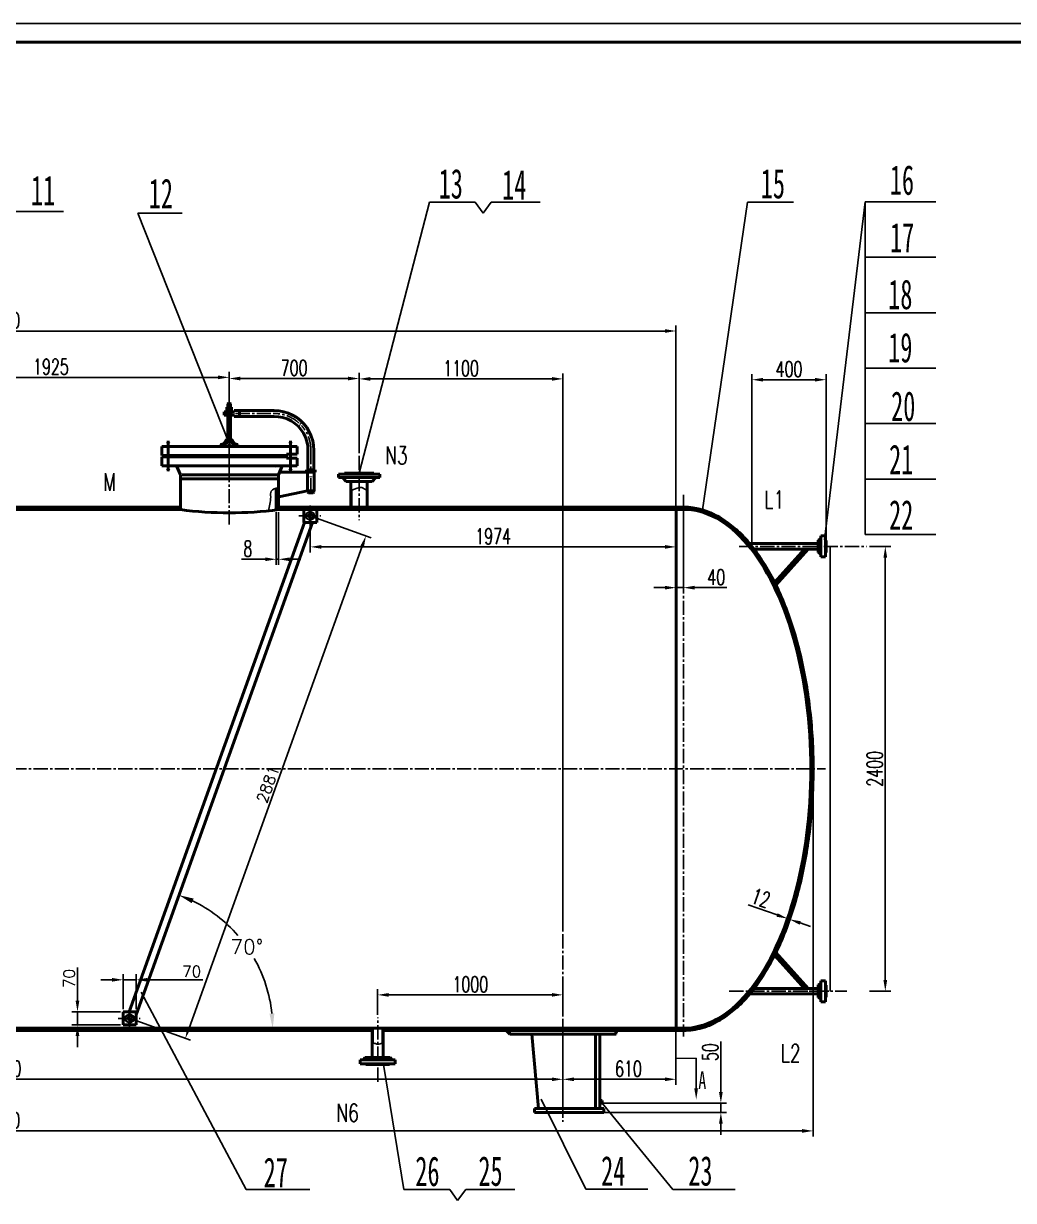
# Model space of a CAD drawing. Header units: millimetres. Extents: x 9121 to 13437, y -1900 to 755.
# Drawn here: x 10435 to 11771, y -832 to 755 of the extents above; entities that cross this region are included whole.
import ezdxf
from ezdxf.enums import TextEntityAlignment as Align

# ---------------------------------------------------------------- set-up
doc = ezdxf.new("R2010")
doc.units = ezdxf.units.MM
doc.linetypes.add('CENTER2', pattern=[28.575, 19.05, -3.175, 3.175, -3.175])
for name, color, linetype in [('CDR_TEXT', 7, 'Continuous'), ('zsx', 4, 'Continuous'), ('中心线层', 1, 'CENTER2'), ('标注层', 7, 'Continuous'), ('细线层', 7, 'Continuous')]:
    doc.layers.add(name, color=color, linetype=linetype)
doc.layers.add('粗线层', color=3, linetype='Continuous', lineweight=40)
doc.styles.add('HY', font='txt', dxfattribs={"width": 0.67, "bigfont": 'hztxt'})
doc.styles.add('HZ', font='ROMANS.shx', dxfattribs={"width": 0.6, "height": 18, "bigfont": 'hztxt.shx'})
doc.styles.get("Standard").update_dxf_attribs({"font": 'txt', "bigfont": 'gbcbig.shx'})
doc.styles.add('中文仿宋0065', font='SIMFANG.TTF', dxfattribs={"width": 0.65})
doc.dimstyles.new('ISO-25', dxfattribs={"dimscale": 6, "dimtxt": 2.5, "dimasz": 2.5, "dimexe": 1.25, "dimexo": 0.625, "dimtad": 1, "dimlfac": 4, "dimtxsty": 'Standard', "dimcen": 2.5, "dimadec": 0, "dimazin": 0, "dimtfac": 1, "dimtmove": 0, "dimatfit": 3, "dimfxl": 0, "dimarcsym": 0})
doc.dimstyles.new('副本 ISO-25', dxfattribs={"dimscale": 8, "dimtxt": 2.5, "dimasz": 2.5, "dimexe": 1.25, "dimexo": 0.625, "dimtad": 1, "dimtih": 1, "dimtoh": 1, "dimlfac": 4, "dimtxsty": 'Standard', "dimcen": 2.5, "dimadec": 0, "dimazin": 0, "dimtfac": 1, "dimtmove": 0, "dimatfit": 3, "dimfxl": 0, "dimarcsym": 0})
pattern_1 = [(135, (33306.237586, -1614.29592), (0.0486135912, 0.0486135912), [])]

# ---------------------------------------------------------------- blocks, each defined once
blk = doc.blocks.new('*D1')
at = {"layer": 'Defpoints', "color": 0}
for p in [(9313.1, -250.1), (11500.6, -250.1), (11500.6, -738.5)]:
    blk.add_point(p, dxfattribs=at)
at = {"layer": 'zsx', "color": 0, "lineweight": -2}
for p, q in [((9313.1, -253.8), (9313.1, -746)), ((11500.6, -253.8), (11500.6, -746)), ((9328.1, -738.5), (11485.6, -738.5))]:
    blk.add_line(p, q, dxfattribs=at)
at = {"layer": 'zsx', "color": 0}
for points in [[(9328.1, -736), (9328.1, -741), (9313.1, -738.5)], [(11485.6, -736), (11485.6, -741), (11500.6, -738.5)]]:
    blk.add_solid(points, dxfattribs=at)
at = {"layer": 'zsx', "color": 0, "insert": (10406.9, -724.3), "char_height": 21, "attachment_point": 5, "style": 'HY'}
blk.add_mtext('8750', dxfattribs=at)
blk = doc.blocks.new('*D4')
at = {"layer": 'Defpoints', "color": 0}
for p in [(11163.1, 275.9), (10888.1, 172), (11163.1, -473.2)]:
    blk.add_point(p, dxfattribs=at)
at = {"layer": 'zsx', "color": 0, "lineweight": -2}
for p, q in [((10888.1, 175.8), (10888.1, 283.4)), ((10903.1, 275.9), (11148.1, 275.9)), ((11163.1, -469.5), (11163.1, 283.4))]:
    blk.add_line(p, q, dxfattribs=at)
at = {"layer": 'zsx', "color": 0}
for points in [[(10903.1, 278.4), (10903.1, 273.4), (10888.1, 275.9)], [(11148.1, 278.4), (11148.1, 273.4), (11163.1, 275.9)]]:
    blk.add_solid(points, dxfattribs=at)
at = {"layer": 'zsx', "color": 0, "insert": (11025.6, 290.2), "char_height": 21, "attachment_point": 5, "style": 'HY'}
blk.add_mtext('1100', dxfattribs=at)
blk = doc.blocks.new('*D5')
at = {"layer": 'Defpoints', "color": 0}
for p in [(10712.7, 276.4), (10712.7, 158.8), (10888.1, 172)]:
    blk.add_point(p, dxfattribs=at)
at = {"layer": 'zsx', "color": 0, "lineweight": -2}
for p, q in [((10712.7, 162.6), (10712.7, 283.9)), ((10873.1, 276.4), (10727.7, 276.4)), ((10888.1, 175.8), (10888.1, 283.9))]:
    blk.add_line(p, q, dxfattribs=at)
at = {"layer": 'zsx', "color": 0}
for points in [[(10727.7, 278.9), (10727.7, 273.9), (10712.7, 276.4)], [(10873.1, 278.9), (10873.1, 273.9), (10888.1, 276.4)]]:
    blk.add_solid(points, dxfattribs=at)
at = {"layer": 'zsx', "color": 0, "insert": (10800.4, 290.7), "char_height": 21, "attachment_point": 5, "style": 'HY'}
blk.add_mtext('700', dxfattribs=at)
blk = doc.blocks.new('*D8')
at = {"layer": 'Defpoints', "color": 0}
for p in [(11572.8, 49.9), (11572.8, -550.1), (11598, -550.1)]:
    blk.add_point(p, dxfattribs=at)
at = {"layer": 'zsx', "color": 0, "lineweight": -2}
for p, q in [((11576.6, 49.9), (11605.5, 49.9)), ((11598, 34.9), (11598, -535.1)), ((11576.6, -550.1), (11605.5, -550.1))]:
    blk.add_line(p, q, dxfattribs=at)
at = {"layer": 'zsx', "color": 0}
for points in [[(11595.5, 34.9), (11600.5, 34.9), (11598, 49.9)], [(11595.5, -535.1), (11600.5, -535.1), (11598, -550.1)]]:
    blk.add_solid(points, dxfattribs=at)
at = {"layer": 'zsx', "color": 0, "insert": (11583.7, -250.1), "char_height": 21, "attachment_point": 5, "rotation": 90, "style": 'HY'}
blk.add_mtext('2400', dxfattribs=at)
blk = doc.blocks.new('*D9')
at = {"layer": 'Defpoints', "color": 0}
for p in [(11163.1, -555), (10913.1, -585.7), (11163.1, -585.7)]:
    blk.add_point(p, dxfattribs=at)
at = {"layer": 'zsx', "color": 0, "lineweight": -2}
for p, q in [((10913.1, -581.9), (10913.1, -547.5)), ((10928.1, -555), (11148.1, -555)), ((11163.1, -581.9), (11163.1, -547.5))]:
    blk.add_line(p, q, dxfattribs=at)
at = {"layer": 'zsx', "color": 0}
for points in [[(10928.1, -552.5), (10928.1, -557.5), (10913.1, -555)], [(11148.1, -552.5), (11148.1, -557.5), (11163.1, -555)]]:
    blk.add_solid(points, dxfattribs=at)
at = {"layer": 'zsx', "color": 0, "insert": (11038.1, -540.8), "char_height": 21, "attachment_point": 5, "style": 'HY'}
blk.add_mtext('1000', dxfattribs=at)
blk = doc.blocks.new('*D38')
at = {"layer": 'Defpoints', "color": 0}
for p in [(10776.4, 99.9), (10779.4, 99.9), (10776.4, 32.6)]:
    blk.add_point(p, dxfattribs=at)
at = {"layer": 'zsx', "color": 0, "lineweight": -2}
for p, q in [((10776.4, 96.2), (10776.4, 25.1)), ((10779.4, 96.2), (10779.4, 25.1)), ((10761.4, 32.6), (10729.5, 32.6)), ((10779.4, 32.6), (10776.4, 32.6)), ((10794.4, 32.6), (10809.4, 32.6))]:
    blk.add_line(p, q, dxfattribs=at)
at = {"layer": 'zsx', "color": 0}
for points in [[(10761.4, 35.1), (10761.4, 30.1), (10776.4, 32.6)], [(10794.4, 35.1), (10794.4, 30.1), (10779.4, 32.6)]]:
    blk.add_solid(points, dxfattribs=at)
at = {"layer": 'zsx', "color": 0, "insert": (10737.9, 46.9), "char_height": 21, "attachment_point": 5, "style": 'HY'}
blk.add_mtext('8', dxfattribs=at)
blk = doc.blocks.new('*D43')
at = {"layer": 'Defpoints', "color": 0}
for p in [(11315.6, 340.5), (9498.1, -15.8), (11315.6, -15.8)]:
    blk.add_point(p, dxfattribs=at)
at = {"layer": 'zsx', "color": 0, "lineweight": -2}
for p, q in [((9498.1, -12), (9498.1, 348)), ((9513.1, 340.5), (11300.6, 340.5)), ((11315.6, -12), (11315.6, 348))]:
    blk.add_line(p, q, dxfattribs=at)
at = {"layer": 'zsx', "color": 0}
for points in [[(9513.1, 343), (9513.1, 338), (9498.1, 340.5)], [(11300.6, 343), (11300.6, 338), (11315.6, 340.5)]]:
    blk.add_solid(points, dxfattribs=at)
at = {"layer": 'zsx', "color": 0, "insert": (10406.9, 354.8), "char_height": 21, "attachment_point": 5, "style": 'HY'}
blk.add_mtext('7270', dxfattribs=at)
blk = doc.blocks.new('*D50')
at = {"layer": 'Defpoints', "color": 0}
for p in [(11163.1, -668.9), (9650.6, -713.6), (11163.1, -713.6)]:
    blk.add_point(p, dxfattribs=at)
at = {"layer": 'zsx', "color": 0, "lineweight": -2}
for p, q in [((9650.6, -709.9), (9650.6, -661.4)), ((11163.1, -709.9), (11163.1, -661.4)), ((9665.6, -668.9), (11148.1, -668.9))]:
    blk.add_line(p, q, dxfattribs=at)
at = {"layer": 'zsx', "color": 0}
for points in [[(9665.6, -666.4), (9665.6, -671.4), (9650.6, -668.9)], [(11148.1, -666.4), (11148.1, -671.4), (11163.1, -668.9)]]:
    blk.add_solid(points, dxfattribs=at)
at = {"layer": 'zsx', "color": 0, "insert": (10408.3, -654.6), "char_height": 21, "attachment_point": 5, "style": 'HY'}
blk.add_mtext('6050', dxfattribs=at)
blk = doc.blocks.new('*D51')
at = {"layer": 'Defpoints', "color": 0}
for p in [(10712.7, 278), (10231.9, 172), (10712.7, 141.3)]:
    blk.add_point(p, dxfattribs=at)
at = {"layer": 'zsx', "color": 0, "lineweight": -2}
for p, q in [((10231.9, 175.8), (10231.9, 285.5)), ((10246.9, 278), (10697.7, 278)), ((10712.7, 145.1), (10712.7, 285.5))]:
    blk.add_line(p, q, dxfattribs=at)
at = {"layer": 'zsx', "color": 0}
for points in [[(10246.9, 280.5), (10246.9, 275.5), (10231.9, 278)], [(10697.7, 280.5), (10697.7, 275.5), (10712.7, 278)]]:
    blk.add_solid(points, dxfattribs=at)
at = {"layer": 'zsx', "color": 0, "insert": (10472.3, 292.3), "char_height": 21, "attachment_point": 5, "style": 'HY'}
blk.add_mtext('1925', dxfattribs=at)
blk = doc.blocks.new('*D52')
at = {"layer": 'Defpoints', "color": 0}
for p in [(11518.1, 274.8), (11418.1, 49.9), (11518.1, 49.9)]:
    blk.add_point(p, dxfattribs=at)
at = {"layer": 'zsx', "color": 0, "lineweight": -2}
for p, q in [((11418.1, 53.7), (11418.1, 282.3)), ((11433.1, 274.8), (11503.1, 274.8)), ((11518.1, 53.7), (11518.1, 282.3))]:
    blk.add_line(p, q, dxfattribs=at)
at = {"layer": 'zsx', "color": 0}
for points in [[(11433.1, 277.3), (11433.1, 272.3), (11418.1, 274.8)], [(11503.1, 277.3), (11503.1, 272.3), (11518.1, 274.8)]]:
    blk.add_solid(points, dxfattribs=at)
at = {"layer": 'zsx', "color": 0, "insert": (11468.1, 289.1), "char_height": 21, "attachment_point": 5, "style": 'HY'}
blk.add_mtext('400', dxfattribs=at)
blk = doc.blocks.new('*D54')
at = {"layer": 'Defpoints', "color": 0}
for p in [(11315.6, 99.9), (11325.6, 102.9), (11325.6, -5.7)]:
    blk.add_point(p, dxfattribs=at)
at = {"layer": 'zsx', "color": 0, "lineweight": -2}
for p, q in [((11315.6, 96.2), (11315.6, -13.2)), ((11325.6, 99.2), (11325.6, -13.2)), ((11300.6, -5.7), (11285.6, -5.7)), ((11315.6, -5.7), (11325.6, -5.7)), ((11340.6, -5.7), (11384.2, -5.7))]:
    blk.add_line(p, q, dxfattribs=at)
at = {"layer": 'zsx', "color": 0}
for points in [[(11300.6, -3.2), (11300.6, -8.2), (11315.6, -5.7)], [(11340.6, -3.2), (11340.6, -8.2), (11325.6, -5.7)]]:
    blk.add_solid(points, dxfattribs=at)
at = {"layer": 'zsx', "color": 0, "insert": (11369.9, 8.5), "char_height": 21, "attachment_point": 5, "style": 'HY'}
blk.add_mtext('40', dxfattribs=at)
blk = doc.blocks.new('*D56')
at = {"layer": 'Defpoints', "color": 0}
for p in [(11315.6, -600.1), (11163.1, -608), (11163.1, -668.9)]:
    blk.add_point(p, dxfattribs=at)
at = {"layer": 'zsx', "color": 0, "lineweight": -2}
for p, q in [((11163.1, -611.8), (11163.1, -676.4)), ((11315.6, -603.8), (11315.6, -676.4)), ((11300.6, -668.9), (11178.1, -668.9))]:
    blk.add_line(p, q, dxfattribs=at)
at = {"layer": 'zsx', "color": 0}
for points in [[(11178.1, -666.4), (11178.1, -671.4), (11163.1, -668.9)], [(11300.6, -666.4), (11300.6, -671.4), (11315.6, -668.9)]]:
    blk.add_solid(points, dxfattribs=at)
at = {"layer": 'zsx', "color": 0, "insert": (11251.5, -654.7), "char_height": 21, "attachment_point": 5, "style": 'HY'}
blk.add_mtext('610', dxfattribs=at)
blk = doc.blocks.new('*D61')
at = {"layer": 'Defpoints', "color": 0}
for p in [(11212.6, -701.1), (11212.6, -713.6), (11376.1, -713.6)]:
    blk.add_point(p, dxfattribs=at)
at = {"layer": 'zsx', "color": 0, "lineweight": -2}
for p, q in [((11376.1, -686.1), (11376.1, -618)), ((11216.4, -701.1), (11383.6, -701.1)), ((11216.4, -713.6), (11383.6, -713.6)), ((11376.1, -713.6), (11376.1, -701.1)), ((11376.1, -728.6), (11376.1, -743.6))]:
    blk.add_line(p, q, dxfattribs=at)
at = {"layer": 'zsx', "color": 0}
for points in [[(11373.6, -686.1), (11378.6, -686.1), (11376.1, -701.1)], [(11373.6, -728.6), (11378.6, -728.6), (11376.1, -713.6)]]:
    blk.add_solid(points, dxfattribs=at)
at = {"layer": 'zsx', "color": 0, "insert": (11361.8, -632.3), "char_height": 21, "attachment_point": 5, "rotation": 90, "style": 'HY'}
blk.add_mtext('50', dxfattribs=at)
blk = doc.blocks.new('*U70')
at = {"color": 0, "linetype": 'Continuous'}
for p, q in [((-6.5, 3.8), (0, 7.5)), ((-6.5, -3.8), (-6.5, 3.8)), ((6.5, 3.8), (0, 7.5)), ((6.5, -3.8), (6.5, 3.8)), ((-6.5, -3.8), (0, -7.5)), ((6.5, -3.8), (0, -7.5))]:
    blk.add_line(p, q, dxfattribs=at)
for radius in [6.5, 3.4]:
    blk.add_circle((0, 0), radius, dxfattribs=at)
blk.add_arc((0, 0), 4, 250, 160, dxfattribs=at)
blk = doc.blocks.new('*D74')
at = {"layer": 'Defpoints', "color": 0}
for p in [(10508.1, -578), (10569.7, -578), (10569.7, -595.5)]:
    blk.add_point(p, dxfattribs=at)
at = {"layer": '标注层', "color": 0, "lineweight": -2}
for p, q in [((10508.1, -563), (10508.1, -518)), ((10566, -578), (10500.6, -578)), ((10508.1, -595.5), (10508.1, -578)), ((10566, -595.5), (10500.6, -595.5)), ((10508.1, -610.5), (10508.1, -625.5))]:
    blk.add_line(p, q, dxfattribs=at)
at = {"layer": '标注层', "color": 0}
for points in [[(10505.6, -563), (10510.6, -563), (10508.1, -578)], [(10505.6, -610.5), (10510.6, -610.5), (10508.1, -595.5)]]:
    blk.add_solid(points, dxfattribs=at)
at = {"layer": '标注层', "color": 0, "insert": (10496.9, -533), "char_height": 15, "attachment_point": 5, "rotation": 90}
blk.add_mtext('70', dxfattribs=at)
blk = doc.blocks.new('*D77')
at = {"layer": 'Defpoints', "color": 0}
for p in [(10587.2, -534.7), (10569.7, -578), (10587.2, -578)]:
    blk.add_point(p, dxfattribs=at)
at = {"layer": '标注层', "color": 0, "lineweight": -2}
for p, q in [((10554.7, -534.7), (10539.7, -534.7)), ((10569.7, -574.3), (10569.7, -527.2)), ((10569.7, -534.7), (10587.2, -534.7)), ((10587.2, -574.3), (10587.2, -527.2)), ((10602.2, -534.7), (10677.2, -534.7))]:
    blk.add_line(p, q, dxfattribs=at)
at = {"layer": '标注层', "color": 0}
for points in [[(10554.7, -532.2), (10554.7, -537.2), (10569.7, -534.7)], [(10602.2, -532.2), (10602.2, -537.2), (10587.2, -534.7)]]:
    blk.add_solid(points, dxfattribs=at)
at = {"layer": '标注层', "color": 0, "insert": (10662.2, -523.5), "char_height": 15, "attachment_point": 5}
blk.add_mtext('70', dxfattribs=at)
blk = doc.blocks.new('*D78')
at = {"layer": 'Defpoints', "color": 0}
for p in [(11315.6, 99.9), (10822.2, 91.2), (10822.2, 49.3)]:
    blk.add_point(p, dxfattribs=at)
at = {"layer": 'zsx', "color": 0, "lineweight": -2}
for p, q in [((11315.6, 96.2), (11315.6, 41.8)), ((10822.2, 87.4), (10822.2, 41.8)), ((11300.6, 49.3), (10837.2, 49.3))]:
    blk.add_line(p, q, dxfattribs=at)
at = {"layer": 'zsx', "color": 0}
for points in [[(10837.2, 51.8), (10837.2, 46.8), (10822.2, 49.3)], [(11300.6, 51.8), (11300.6, 46.8), (11315.6, 49.3)]]:
    blk.add_solid(points, dxfattribs=at)
at = {"layer": 'zsx', "color": 0, "insert": (11068.9, 63.5), "char_height": 21, "attachment_point": 5, "style": 'HY'}
blk.add_mtext('1974', dxfattribs=at)
blk = doc.blocks.new('*D79')
at = {"layer": 'Defpoints', "color": 0}
for p in [(11466.1, -452.1), (11466.1, -452.1), (11468.9, -453.1)]:
    blk.add_point(p, dxfattribs=at)
at = {"layer": 'zsx', "color": 0, "lineweight": -2}
for p, q in [((11451.9, -447.2), (11412.9, -433.7)), ((11464.8, -455.7), (11463.6, -459.2)), ((11468.9, -453.1), (11466.1, -452.1)), ((11467.7, -456.7), (11466.4, -460.2)), ((11483.1, -458), (11497.2, -463))]:
    blk.add_line(p, q, dxfattribs=at)
at = {"layer": 'zsx', "color": 0}
for points in [[(11452.7, -444.9), (11451.1, -449.6), (11466.1, -452.1)], [(11483.9, -455.7), (11482.3, -460.4), (11468.9, -453.1)]]:
    blk.add_solid(points, dxfattribs=at)
at = {"layer": 'zsx', "color": 0, "insert": (11430, -424.5), "char_height": 21, "attachment_point": 5, "rotation": 340.8375, "style": 'HY'}
blk.add_mtext('12', dxfattribs=at)
blk = doc.blocks.new('*D81')
at = {"layer": 'Defpoints', "color": 0}
for p in [(10825.4, 82.9), (10755.8, -524.2), (9960.1, -600.1), (11325.6, -600.1), (10567.2, -637.9)]:
    blk.add_point(p, dxfattribs=at)
at = {"layer": '标注层', "color": 0, "lineweight": -2}
for start, end in [(41.0838, 64.2807), (6.0093, 29.6125)]:
    blk.add_arc((10580.7, -600.1), 190.8, start, end, dxfattribs=at)
at = {"layer": '标注层', "color": 0}
for points in [[(10662.2, -431.3), (10664.8, -425.1), (10645.1, -420.5)], [(10773.8, -579.9), (10767.1, -580.3), (10771.5, -600.1)]]:
    blk.add_solid(points, dxfattribs=at)
at = {"layer": '标注层', "color": 0, "insert": (10736.7, -490.2), "char_height": 20, "attachment_point": 5}
blk.add_mtext('70°', dxfattribs=at)
blk = doc.blocks.new('*D82')
at = {"layer": 'Defpoints', "color": 0}
for p in [(10822.2, 91.2), (10897.3, 64.2), (10578.5, -586.8)]:
    blk.add_point(p, dxfattribs=at)
at = {"layer": '标注层', "color": 0, "lineweight": -2}
for p, q in [((10825.7, 89.9), (10904.4, 61.6)), ((10658.7, -599.7), (10892.2, 50.1)), ((10582, -588), (10660.7, -616.3))]:
    blk.add_line(p, q, dxfattribs=at)
at = {"layer": '标注层', "color": 0}
for points in [[(10889.9, 50.9), (10894.6, 49.2), (10897.3, 64.2)], [(10656.3, -598.8), (10661, -600.5), (10653.6, -613.8)]]:
    blk.add_solid(points, dxfattribs=at)
at = {"layer": '标注层', "color": 0, "insert": (10764.9, -271), "char_height": 15, "attachment_point": 5, "rotation": 70.2275}
blk.add_mtext('2881', dxfattribs=at)

msp = doc.modelspace()

# ---------------------------------------------------------------- hatches: boundary and pattern name
at = {"layer": '粗线层'}
h = msp.add_hatch(dxfattribs=at)
h.set_pattern_fill('ANSI31', color=4, scale=0.55, style=0)
h.set_pattern_definition(pattern_1)
h.paths.add_polyline_path([(11086.9669, -603.6102), (11091.6348, -603.6102), (11091.6348, -608.0102)])
h = msp.add_hatch(dxfattribs=at)
h.set_pattern_fill('ANSI31', color=4, scale=0.55, style=0)
h.set_pattern_definition(pattern_1)
h.paths.add_polyline_path([(11234.6348, -603.6102), (11238.5836, -603.6102), (11234.6348, -608.0102)])
at = {"layer": '细线层'}
h = msp.add_hatch(dxfattribs=at)
h.set_pattern_fill('ANSI31', color=256, style=0)
h.set_pattern_definition([(45, (0, 118.7306), (-2.245064, 2.245064), [])])
edge = h.paths.add_edge_path()
edge.add_spline(control_points=[(10779.3782, 129.6134), (10778.3656, 129.3353), (10777.353, 129.0572), (10776.3785, 128.7539)], knot_values=[0, 0, 0, 0, 2.697383701, 2.697383701, 2.697383701, 2.697383701], degree=3, periodic=0)
edge.add_line((10776.3785, 128.7539), (10776.3785, 99.9408))
edge.add_line((10776.3785, 99.9408), (10779.3782, 99.9408))
edge.add_line((10779.3782, 99.9408), (10779.3782, 100.4408))
edge.add_line((10779.3782, 100.4408), (10779.3782, 129.6134))

# ---------------------------------------------------------------- linework, layer by layer
at = {"layer": 'zsx', "color": 0}
for p, q in [((11516.1697, 58.7312), (11570.8895, 514.8643)), ((11523.4318, -550.0592), (11523.4318, 49.9408))]:
    msp.add_line(p, q, dxfattribs=at)
at = {"layer": '中心线层'}
for p, q in [((10712.7447, 79.5978), (10712.7467, 246.5888)), ((10706.1384, 229.2638), (10717.2759, 229.2638)), ((10721.4009, 229.2638), (10773.6177, 229.2638)), ((10823.0255, 179.7638), (10823.0219, 153.3638)), ((10888.1348, 172.0414), (10888.1348, 85.4794)), ((10823.0203, 141.8138), (10823.0166, 123.0911)), ((11325.6348, 119.6027), (11325.6348, -611.023)), ((10822.1834, 104.9883), (10822.1834, 79.4262)), ((10806.697, 91.1762), (10836.5349, 91.1762)), ((11400.6652, 49.9408), (11572.8298, 49.9408)), ((11163.1348, -473.2045), (11163.1348, -726.3682)), ((11387.4108, -550.0592), (11546.0335, -550.0592)), ((11521.8535, -550.0592), (11465.2795, -550.0592)), ((10562.9927, -586.7596), (10592.8306, -586.7596)), ((10578.4791, -572.9475), (10578.4791, -598.5096)), ((10913.1348, -672.2343), (10913.1348, -585.6724))]:
    msp.add_line(p, q, dxfattribs=at)
at = {"layer": '中心线层', "color": 1}
msp.add_line((9277.3423, -250.0592), (11517.1109, -250.0592), dxfattribs=at)
at = {"layer": '中心线层'}
for start, end in [(48, 90), (0, 42)]:
    msp.add_arc((10773.5255, 179.7638), 49.5, start, end, dxfattribs=at)
at = {"layer": '标注层'}
for p, q in [((10888.1348, 148.7373), (10982.851, 514.2019)), ((11044.7185, 514.2019), (10982.851, 514.2019)), ((11055.3276, 499.5087), (11044.7185, 514.2019)), ((11066.3527, 514.4272), (11055.3276, 499.5087)), ((11132.2957, 514.4272), (11066.3527, 514.4272)), ((11351.0498, 96.0988), (11411.9245, 514.4549)), ((11411.9245, 514.4549), (11474.1024, 514.4549)), ((11666.1894, 514.8643), (11570.8895, 514.8643)), ((10489.2119, 501.7131), (10423.2689, 501.7131)), ((10712.7384, 188.6738), (10589.4891, 499.5087)), ((10589.4891, 499.5087), (10649.3044, 499.5087)), ((10921.1901, -649.091), (10948.5579, -817.6448)), ((11214.2011, -698.9361), (11311.5479, -817.4195)), ((11010.4254, -817.6448), (10948.5579, -817.6448)), ((11021.0345, -832.338), (11010.4254, -817.6448)), ((11032.0596, -817.4195), (11021.0345, -832.338)), ((11098.0026, -817.4195), (11032.0596, -817.4195))]:
    msp.add_line(p, q, dxfattribs=at)
at = {"layer": '粗线层'}
for p, q in [((13412.1041, 730.1414), (9204.6599, 730.1414)), ((10711.0884, 242.1338), (10711.9134, 242.9588)), ((10711.0884, 242.1338), (10714.3884, 242.1338)), ((10711.0884, 232.9763), (10711.0884, 242.1338)), ((10711.9134, 242.9588), (10711.9134, 237.9263)), ((10711.9134, 242.9588), (10713.5634, 242.9588)), ((10713.5634, 242.9588), (10713.5634, 237.9263)), ((10713.5634, 242.9588), (10714.3884, 242.1338)), ((10714.3884, 242.1338), (10714.3884, 232.9763)), ((10706.1384, 231.3263), (10719.3384, 231.3263)), ((10706.1384, 231.3263), (10706.1384, 227.2013)), ((10706.1384, 227.2013), (10719.3384, 227.2013)), ((10708.6134, 232.9763), (10716.8634, 232.9763)), ((10708.6134, 231.3263), (10708.6134, 232.9763)), ((10709.4384, 237.9263), (10716.0384, 237.9263)), ((10709.4384, 232.9763), (10709.4384, 237.9263)), ((10709.4384, 235.4513), (10716.0384, 235.4513)), ((10711.0884, 190.6538), (10711.0884, 227.2013)), ((10711.0884, 223.0763), (10714.3884, 223.0763)), ((10711.9134, 223.0763), (10711.9134, 227.2013)), ((10713.5634, 223.0763), (10713.5634, 227.2013)), ((10714.3884, 190.6538), (10714.3884, 227.2013)), ((10716.0384, 237.9263), (10716.0384, 232.9763)), ((10716.8634, 232.9763), (10716.8634, 231.3263)), ((10718.9259, 229.2638), (10719.7509, 229.2638)), ((10719.3384, 233.2237), (10773.5255, 233.2237)), ((10719.3384, 231.3263), (10719.3384, 233.2237)), ((10719.3384, 227.2013), (10719.3384, 225.3038)), ((10719.3384, 225.3038), (10773.5255, 225.3038)), ((10726.7634, 225.3038), (10726.7634, 233.2237)), ((10779.9694, 232.834), (10773.5255, 233.2237)), ((10779.4697, 224.9142), (10773.5255, 225.3038)), ((10785.3122, 223.752), (10779.4697, 224.9142)), ((10786.3194, 231.6703), (10779.9694, 232.834)), ((10790.953, 221.8372), (10785.3122, 223.752)), ((10792.4827, 229.7497), (10786.3194, 231.6703)), ((10798.3696, 227.1002), (10792.4827, 229.7497)), ((10803.8943, 223.7605), (10798.3696, 227.1002)), ((10808.9761, 219.7791), (10803.8943, 223.7605)), ((10796.2956, 219.2026), (10790.953, 221.8372)), ((10801.2486, 215.8931), (10796.2956, 219.2026)), ((10805.7272, 211.9654), (10801.2486, 215.8931)), ((10809.6549, 207.4868), (10805.7272, 211.9654)), ((10813.5409, 215.2143), (10808.9761, 219.7791)), ((10812.9644, 202.5338), (10809.6549, 207.4868)), ((10817.5223, 210.1325), (10813.5409, 215.2143)), ((10820.862, 204.6079), (10817.5223, 210.1325)), ((10631.9688, 188.3633), (10629.3174, 191.0147)), ((10631.9688, 191.0147), (10629.3174, 188.3633)), ((10630.6431, 151.3179), (10630.6431, 192.1888)), ((10707.1687, 191.5533), (10706.5951, 189.9278)), ((10708.1633, 192.9611), (10707.1687, 191.5533)), ((10709.5036, 194.0449), (10708.1633, 192.9611)), ((10711.0884, 194.7228), (10709.5036, 194.0449)), ((10710.2087, 191.2772), (10709.5538, 190.4159)), ((10711.0884, 191.9072), (10710.2087, 191.2772)), ((10711.2518, 198.7947), (10711.0884, 198.0788)), ((10711.0884, 190.6538), (10711.2518, 189.9379)), ((10711.7097, 199.3688), (10711.2518, 198.7947)), ((10712.3713, 199.6875), (10711.7097, 199.3688)), ((10713.1056, 199.6875), (10712.3713, 199.6875)), ((10713.7672, 199.3688), (10713.1056, 199.6875)), ((10714.225, 198.7947), (10713.7672, 199.3688)), ((10714.3884, 198.0788), (10714.225, 198.7947)), ((10714.225, 189.9379), (10714.3884, 190.6538)), ((10715.9732, 194.0449), (10714.3884, 194.7228)), ((10715.2681, 191.2772), (10714.3884, 191.9072)), ((10715.9231, 190.4159), (10715.2681, 191.2772)), ((10717.3136, 192.9611), (10715.9732, 194.0449)), ((10718.3081, 191.5533), (10717.3136, 192.9611)), ((10718.8817, 189.9278), (10718.3081, 191.5533)), ((10796.9523, 188.3633), (10794.3009, 191.0147)), ((10796.9523, 191.0147), (10794.3009, 188.3633)), ((10795.6266, 151.3179), (10795.6266, 192.1888)), ((10815.599, 197.1912), (10812.9644, 202.5338)), ((10817.5138, 191.5504), (10815.599, 197.1912)), ((10818.6759, 185.7079), (10817.5138, 191.5504)), ((10823.5115, 198.7209), (10820.862, 204.6079)), ((10825.4321, 192.5576), (10823.5115, 198.7209)), ((10826.5958, 186.2077), (10825.4321, 192.5576)), ((10621.894, 184.6895), (10621.894, 172.6907)), ((10705.6186, 184.6895), (10621.894, 184.6895)), ((10702.7592, 186.4063), (10701.1883, 185.9683)), ((10704.9019, 188.3593), (10701.1884, 187.3089)), ((10701.1884, 187.3089), (10701.5175, 184.6895)), ((10703.201, 186.5294), (10703.0538, 186.4884)), ((10705.231, 185.7399), (10703.3645, 184.6895)), ((10705.0665, 187.0496), (10703.4955, 186.6116)), ((10704.9019, 188.3593), (10705.6728, 188.6254)), ((10705.231, 185.7399), (10706.6066, 186.1362)), ((10804.3757, 184.6895), (10705.6186, 184.6895)), ((10705.6728, 188.6254), (10706.271, 189.1796)), ((10706.271, 189.1796), (10706.5951, 189.9278)), ((10706.6066, 186.1362), (10707.7948, 186.9346)), ((10707.7948, 186.9346), (10708.6816, 188.0585)), ((10708.6816, 188.0585), (10709.1818, 189.3998)), ((10709.5538, 190.4159), (10709.1818, 189.3998)), ((10711.2518, 189.9379), (10711.7097, 189.3638)), ((10711.7097, 189.3638), (10712.3713, 189.0452)), ((10712.3713, 189.0452), (10713.1056, 189.0452)), ((10712.7446, 187.1476), (10712.7447, 187.9726)), ((10713.1056, 189.0452), (10713.7672, 189.3638)), ((10713.7672, 189.3638), (10714.225, 189.9379)), ((10716.2951, 189.3998), (10715.9231, 190.4159)), ((10716.2951, 189.3998), (10716.7952, 188.0585)), ((10716.7952, 188.0585), (10717.682, 186.9346)), ((10717.682, 186.9346), (10718.8702, 186.1362)), ((10718.8702, 186.1362), (10720.2458, 185.7399)), ((10718.8817, 189.9278), (10719.2059, 189.1796)), ((10719.2059, 189.1796), (10719.8041, 188.6254)), ((10719.8041, 188.6254), (10720.5749, 188.3593)), ((10720.4104, 187.0496), (10721.9812, 186.6111)), ((10720.5749, 188.3593), (10724.2884, 187.3089)), ((10722.2757, 186.5289), (10722.4229, 186.4878)), ((10722.7174, 186.4056), (10724.2882, 185.9672)), ((10724.2884, 187.3089), (10723.9593, 184.6895)), ((10739.3822, 184.6895), (10739.3822, 184.6895)), ((10804.3757, 184.6895), (10744.3817, 184.6895)), ((10804.3757, 174.5655), (10804.3757, 184.6895)), ((10804.3757, 174.5655), (10804.3757, 184.6895)), ((10819.0656, 179.7638), (10818.6759, 185.7079)), ((10819.0656, 179.7638), (10819.0656, 153.3638)), ((10826.9855, 179.7638), (10826.5958, 186.2077)), ((10826.9855, 179.7638), (10826.9855, 153.3638)), ((10621.894, 172.6907), (10790.0021, 172.6907)), ((10621.894, 158.8171), (10621.894, 170.8159)), ((10775.6286, 170.8159), (10621.894, 170.8159)), ((10621.894, 158.8171), (10784.3777, 158.8171)), ((10641.892, 158.8171), (10646.8915, 146.3184)), ((10790.0021, 172.6907), (10744.3817, 172.6907)), ((10790.0021, 172.6907), (10775.6286, 172.6907)), ((10775.6286, 170.8159), (10775.6286, 172.6907)), ((10775.6286, 172.3506), (10775.9687, 172.6907)), ((10790.0021, 172.6907), (10775.6286, 172.6907)), ((10775.6286, 170.8159), (10775.6286, 172.6907)), ((10775.6286, 170.8159), (10775.6286, 172.6907)), ((10775.9687, 170.8159), (10775.6286, 171.156)), ((10775.6286, 170.8159), (10790.0021, 170.8159)), ((10775.6286, 170.8159), (10790.0021, 170.8159)), ((10775.6286, 170.8159), (10790.0021, 170.8159)), ((10775.6286, 170.8159), (10790.0021, 170.8159)), ((10775.8614, 170.8159), (10777.7362, 172.6907)), ((10777.7362, 170.8159), (10775.8614, 172.6907)), ((10777.629, 170.8159), (10779.5038, 172.6907)), ((10779.5038, 170.8159), (10777.629, 172.6907)), ((10784.3777, 158.8171), (10779.3782, 146.3184)), ((10784.3777, 158.8171), (10779.3782, 146.3184)), ((10779.3966, 170.8159), (10781.2714, 172.6907)), ((10781.2714, 170.8159), (10779.3966, 172.6907)), ((10781.1642, 170.8159), (10783.039, 172.6907)), ((10783.039, 170.8159), (10781.1642, 172.6907)), ((10782.9318, 170.8159), (10784.8066, 172.6907)), ((10784.8066, 170.8159), (10782.9318, 172.6907)), ((10804.3757, 158.8171), (10784.3777, 158.8171)), ((10804.3757, 158.8171), (10784.3777, 158.8171)), ((10784.6994, 170.8159), (10786.5742, 172.6907)), ((10786.5742, 170.8159), (10784.6994, 172.6907)), ((10786.467, 170.8159), (10788.3418, 172.6907)), ((10788.3418, 170.8159), (10786.467, 172.6907)), ((10790.0022, 170.9231), (10788.2346, 172.6907)), ((10788.2346, 170.8159), (10790.0021, 172.5835)), ((10790.0021, 172.6907), (10790.0021, 174.5655)), ((10790.0021, 174.5655), (10804.3757, 174.5655)), ((10790.0021, 172.6907), (10790.0021, 174.5655)), ((10790.0021, 174.5655), (10804.3757, 174.5655)), ((10790.0021, 170.8159), (10790.0021, 172.6907)), ((10790.0021, 170.8159), (10790.0021, 172.6907)), ((10790.0021, 170.8159), (10790.0021, 172.6907)), ((10790.0021, 170.8159), (10790.0021, 168.9411)), ((10790.0021, 170.8159), (10790.0021, 168.9411)), ((10790.0021, 168.9411), (10804.3757, 168.9411)), ((10790.0021, 168.9411), (10804.3757, 168.9411)), ((10804.3757, 168.9411), (10804.3757, 158.8171)), ((10804.3757, 168.9411), (10804.3757, 158.8171)), ((10631.9688, 152.4919), (10629.3174, 155.1433)), ((10631.9688, 155.1433), (10629.3174, 152.4919)), ((10646.8915, 146.3184), (10646.8915, 141.3189)), ((10649.3912, 146.3184), (10779.3782, 146.3184)), ((10775.6286, 156.0674), (10775.6286, 156.0674)), ((10779.3782, 146.3184), (10779.3782, 141.3189)), ((10779.3782, 146.3184), (10779.3782, 141.3189)), ((10818.4045, 150.0638), (10781.0501, 150.0638)), ((10796.9523, 152.4919), (10794.3009, 155.1433)), ((10796.9523, 155.1433), (10794.3009, 152.4919)), ((10817.0845, 150.0638), (10817.0845, 153.3638)), ((10817.0845, 153.3638), (10828.9645, 153.3638)), ((10828.9645, 150.0638), (10817.0845, 150.0638)), ((10818.4045, 150.0638), (10818.4045, 124.7411)), ((10823.0206, 144.2888), (10823.0205, 143.4638)), ((10827.6445, 150.0638), (10827.6445, 124.7411)), ((10828.9645, 153.3638), (10828.9645, 150.0638)), ((10860.3664, 142.697), (10860.3664, 147.2589)), ((10860.3664, 147.2589), (10896.4578, 147.2589)), ((10868.267, 147.2589), (10868.267, 148.7373)), ((10908.0027, 148.7373), (10868.267, 148.7373)), ((10873.308, 147.2589), (10873.308, 147.2589)), ((10915.9033, 147.2589), (10879.8119, 147.2589)), ((10902.9617, 147.2589), (10902.9617, 147.2589)), ((10908.0027, 147.1572), (10908.0027, 148.7373)), ((10915.9033, 142.697), (10915.9033, 147.2589)), ((10646.8915, 141.3189), (10776.3785, 141.3189)), ((10646.9141, 99.363), (10646.8915, 141.3189)), ((10779.3782, 141.3189), (10776.3785, 141.3189)), ((10779.3782, 141.3189), (10776.3785, 141.3189)), ((10779.3782, 141.3189), (10776.3785, 141.3189)), ((10776.3785, 99.9408), (10776.3785, 128.7539)), ((10779.3782, 141.3189), (10779.3782, 103.3227)), ((10779.3782, 141.3189), (10779.3782, 99.3216)), ((10860.3664, 142.697), (10915.9033, 142.697)), ((10865.4478, 142.697), (10870.7461, 137.3613)), ((10870.7461, 137.3613), (10888.1348, 137.3613)), ((10877.1348, 137.3613), (10877.1348, 99.9408)), ((10905.5235, 137.3613), (10888.1348, 137.3613)), ((10899.1348, 137.3613), (10899.1348, 99.9408)), ((10910.8219, 142.697), (10905.5235, 137.3613)), ((10818.6627, 124.8004), (10779.6741, 116.8611)), ((10818.4045, 124.7411), (10827.6445, 124.7411)), ((10819.0645, 124.7411), (10819.0645, 123.0911)), ((10819.0645, 123.0911), (10819.8895, 122.2661)), ((10819.0645, 123.0911), (10826.9845, 123.0911)), ((10819.8895, 122.2661), (10826.1595, 122.2661)), ((10826.9845, 123.0911), (10826.1595, 122.2661)), ((10826.9845, 124.7411), (10826.9845, 123.0911)), ((9488.1348, 99.9408), (10646.9138, 99.9408)), ((10239.3848, 102.9408), (10646.8915, 102.9408)), ((10776.3785, 99.9408), (10779.3782, 99.9408)), ((10779.3782, 102.9408), (11325.6348, 102.9408)), ((10779.3782, 99.9408), (11325.6348, 99.9408)), ((10813.4334, 99.9262), (10813.4334, 82.4262)), ((10813.4334, 99.9262), (10830.9334, 99.9262)), ((10830.9334, 99.9262), (10830.9334, 82.4262)), ((11315.6348, 99.9408), (11315.6348, -600.0592)), ((10814.6109, 82.4262), (10578.0096, -578.0096)), ((10825.2333, 82.4262), (10587.2291, -581.9255)), ((10813.4334, 82.4262), (10830.9334, 82.4262)), ((11507.5189, 53.6908), (11415.0194, 53.6908)), ((11511.1533, 60.8497), (11507.5189, 58.3289)), ((11507.5189, 41.5527), (11507.5189, 58.3289)), ((11507.5189, 46.1908), (11421.0165, 46.1908)), ((11488.975, 46.1908), (11448.6296, 1.4087)), ((11494.0224, 46.1908), (11450.419, -2.2076)), ((11511.1533, 39.0318), (11507.5189, 41.5527)), ((11488.9771, -546.3094), (11448.6314, -501.5276)), ((11494.0245, -546.3094), (11450.4207, -497.9113)), ((11511.1533, -539.1503), (11507.519, -541.6711)), ((11511.1533, -535.8578), (11511.1533, -564.2606)), ((11511.1533, -535.8578), (11517.1446, -535.8578)), ((11517.1446, -535.8578), (11517.1446, -550.0592)), ((11507.519, -553.8092), (11415.0194, -553.8092)), ((11507.519, -546.3092), (11421.0165, -546.3092)), ((11507.519, -541.6711), (11507.519, -558.4473)), ((11517.1446, -542.0039), (11518.0858, -542.0039)), ((11517.1446, -564.2606), (11517.1446, -550.0592)), ((11518.0858, -542.0039), (11518.0858, -550.0592)), ((11518.0858, -558.1145), (11518.0858, -550.0592)), ((11511.1533, -560.9682), (11507.519, -558.4473)), ((11511.1533, -564.2606), (11517.1446, -564.2606)), ((11517.1446, -558.1145), (11518.0858, -558.1145)), ((10569.7291, -578.0096), (10569.7291, -595.5096)), ((10569.7291, -578.0096), (10587.2291, -578.0096)), ((10587.2291, -578.0096), (10587.2291, -595.5096)), ((9488.1348, -603.0592), (10905.6348, -603.0592)), ((9960.0501, -600.0592), (11325.6348, -600.0592)), ((10569.7291, -595.5096), (10587.2291, -595.5096)), ((10905.6348, -639.6964), (10905.6348, -600.0592)), ((10920.6348, -639.6964), (10920.6348, -600.0592)), ((10920.6348, -603.0592), (11325.6348, -603.0592)), ((10936.889, -642.654), (10889.3807, -642.654)), ((10889.3807, -642.654), (10889.3807, -648.096)), ((10889.3807, -648.096), (10913.1348, -648.096)), ((10893.7539, -642.654), (10896.1037, -639.6964)), ((10930.166, -639.6964), (10896.1037, -639.6964)), ((10897.0243, -648.096), (10897.0243, -649.091)), ((10897.0243, -649.091), (10913.1348, -649.091)), ((10936.889, -648.096), (10913.1348, -648.096)), ((10929.2454, -649.091), (10913.1348, -649.091)), ((10929.2454, -648.096), (10929.2454, -649.091)), ((10932.5157, -642.654), (10930.166, -639.6964)), ((10936.889, -642.654), (10936.889, -648.096)), ((11212.6348, -697.6541), (11215.7856, -697.6541)), ((11215.7856, -697.6541), (11215.7856, -701.1102)), ((11124.6348, -708.1102), (11124.6348, -713.6102)), ((11215.7856, -701.1102), (11212.6348, -701.1102)), ((11218.1348, -708.1102), (11218.1348, -713.6102))]:
    msp.add_line(p, q, dxfattribs=at)
at = {"layer": '粗线层', "color": 3}
for p, q in [((11511.1533, 35.7394), (11511.1533, 64.1422)), ((11511.1533, 64.1422), (11517.1445, 64.1422)), ((11517.1445, 64.1422), (11517.1445, 49.9408)), ((11517.1445, 57.9961), (11518.0858, 57.9961)), ((11517.1445, 35.7394), (11517.1445, 49.9408)), ((11518.0858, 57.9961), (11518.0858, 49.9408)), ((11518.0858, 41.8855), (11518.0858, 49.9408)), ((11511.1533, 35.7394), (11517.1445, 35.7394)), ((11517.1445, 41.8855), (11518.0858, 41.8855))]:
    msp.add_line(p, q, dxfattribs=at)
at = {"layer": '粗线层', "color": 1}
msp.add_line((11091.6348, -608.0102), (11086.9669, -603.6102), dxfattribs=at)
at = {"layer": '粗线层', "ltscale": 2}
for p, q in [((11234.6348, -608.0102), (11091.6348, -608.0102)), ((11121.008, -608.0102), (11130.1348, -708.1102)), ((11207.1348, -608.0102), (11207.1348, -708.1102)), ((11212.6348, -608.0102), (11212.6348, -708.1102)), ((11218.1348, -708.1102), (11124.6348, -708.1102)), ((11218.1348, -713.6102), (11124.6348, -713.6102))]:
    msp.add_line(p, q, dxfattribs=at)
at = {"layer": '粗线层', "color": 1, "ltscale": 2}
msp.add_line((11234.6348, -608.0102), (11234.6348, -603.6102), dxfattribs=at)
at = {"layer": '粗线层'}
for centre, radius, start, end in [((10773.5255, 179.7638), 49.5, 44.5, 45.5), ((10712.7384, 188.6738), 4.95, 141.9671326, 168.4630432), ((10712.7384, 188.6738), 4.95, 138.4671326, 139.4671326), ((10712.7384, 188.6738), 4.95, 109.4712219, 135.9671326), ((10712.7384, 188.6738), 4.95, 44.0328674, 70.5287781), ((10712.7384, 188.6738), 4.95, 40.5328674, 41.5328674), ((10712.7384, 188.6738), 4.95, 11.5369587, 38.0328674), ((10704.6551, 190.3238), 3.3, 277.1608887, 309.8119507), ((10704.6551, 190.3238), 3.3, 312.3119507, 313.3119507), ((10704.6551, 190.3238), 3.3, 315.8119507, 348.4630127), ((10720.8217, 190.3238), 3.3, 191.5369568, 224.1880341), ((10720.8217, 190.3238), 3.3, 226.6880341, 227.6880341), ((10720.8217, 190.3238), 3.3, 230.1880341, 262.8391113), ((10713.0009, 607.9459), 512.7063, 262.5940748, 277.4386552)]:
    msp.add_arc(centre, radius, start, end, dxfattribs=at)
msp.add_ellipse((11325.6348, -250.0592), major_axis=(0, -350), ratio=0.491428571, start_param=0, end_param=3.141592654, dxfattribs=at)
msp.add_open_spline([(11325.6348, -603.0592), (11329.8562, -603.0592), (11334.0776, -602.7536), (11342.4924, -601.534), (11346.6857, -600.6201), (11355.0182, -598.1924), (11359.1573, -596.6787), (11369.5956, -592.0777), (11375.8407, -588.5823), (11388.0714, -580.2454), (11394.0573, -575.4041), (11405.706, -564.4431), (11411.3689, -558.3235), (11422.3122, -544.883), (11427.5927, -537.5621), (11437.7149, -521.8077), (11442.5567, -513.3742), (11451.7486, -495.4946), (11456.0987, -486.0486), (11464.2586, -466.2564), (11468.0684, -455.9101), (11475.1043, -434.44), (11478.3304, -423.3162), (11484.162, -400.4234), (11486.7674, -388.6544), (11491.3272, -364.6115), (11493.2816, -352.3376), (11496.5168, -327.4313), (11497.7975, -314.799), (11499.6701, -289.3266), (11500.2621, -276.4866), (11500.7504, -250.7526), (11500.6467, -237.8585), (11499.7449, -212.1702), (11498.9467, -199.3761), (11496.6654, -174.0407), (11495.1821, -161.4995), (11491.5479, -136.8196), (11489.3969, -124.681), (11484.4522, -100.9511), (11481.6585, -89.3599), (11475.4607, -66.863), (11472.0566, -55.9573), (11464.6771, -34.9609), (11460.7016, -24.8704), (11452.2244, -5.624), (11447.7226, 3.5317), (11438.2426, 20.7996), (11433.2645, 28.9118), (11422.886, 43.9959), (11417.4857, 50.9678), (11406.3199, 63.6863), (11400.5546, 69.4329), (11388.7192, 79.6268), (11382.6492, 84.074), (11370.2707, 91.6044), (11363.962, 94.6874), (11351.1835, 99.435), (11344.7137, 101.0992), (11334.0275, 102.6388), (11329.8312, 102.9408), (11325.6348, 102.9408)], degree=3, knots=[0, 0, 0, 0, 0.071105525, 0.071105525, 0.142211051, 0.142211051, 0.213316576, 0.213316576, 0.323223979, 0.323223979, 0.433131382, 0.433131382, 0.543038785, 0.543038785, 0.652946188, 0.652946188, 0.762853591, 0.762853591, 0.872760994, 0.872760994, 0.982668397, 0.982668397, 1.0925758, 1.0925758, 1.202483203, 1.202483203, 1.312390606, 1.312390606, 1.422298009, 1.422298009, 1.532205412, 1.532205412, 1.642112815, 1.642112815, 1.752020218, 1.752020218, 1.86192762, 1.86192762, 1.971835023, 1.971835023, 2.081742426, 2.081742426, 2.191649829, 2.191649829, 2.301557232, 2.301557232, 2.411464635, 2.411464635, 2.521372038, 2.521372038, 2.631279441, 2.631279441, 2.741186844, 2.741186844, 2.851094247, 2.851094247, 2.96100165, 2.96100165, 3.070909053, 3.070909053, 3.141592654, 3.141592654, 3.141592654, 3.141592654], dxfattribs=at)
at = {"layer": '细线层'}
for p, q in [((13436.7165, 755.2787), (9121.2954, 755.2787)), ((11570.8895, 514.8643), (11570.8895, 65.9737)), ((11570.8895, 440.0492), (11666.1894, 440.0492)), ((11570.8895, 365.2341), (11666.1894, 365.2341)), ((11570.8895, 290.419), (11666.1894, 290.419)), ((11570.8895, 215.6039), (11666.1894, 215.6039)), ((11570.8895, 140.7888), (11666.1894, 140.7888)), ((10878.1348, 99.9408), (10878.1348, 125.7901)), ((10898.1348, 99.9408), (10898.1348, 125.7901)), ((11570.8895, 65.9737), (11666.1894, 65.9737)), ((10594.2088, -551.1775), (10735.7823, -817.6448)), ((10906.8848, -600.0592), (10906.8848, -620.2858)), ((10919.3848, -600.0592), (10919.3848, -620.2858)), ((11315.6243, -640.7537), (11342.6195, -640.564)), ((11133.7154, -695.9088), (11193.7726, -817.2455)), ((10735.7823, -817.6448), (10821.7796, -817.6448)), ((11193.7726, -817.2455), (11277.5614, -817.2455)), ((11311.5479, -817.4195), (11395.3367, -817.4195))]:
    msp.add_line(p, q, dxfattribs=at)
msp.add_lwpolyline([(11342.7916, -681.153), (11342.6195, -640.5594)], dxfattribs=at)
for points, knots in [([(10779.3782, 129.6134), (10775.1754, 128.4591), (10768.0979, 126.5154), (10769.4166, 112.3674), (10767.307, 103.9193), (10765.6937, 97.9544)], [0, 0, 0, 0, 11.195419514, 18.852823356, 37.834659487, 37.834659487, 37.834659487, 37.834659487]), ([(10877.1348, 125.5585), (10877.4677, 125.626), (10882.5448, 126.7934), (10890.153, 132.1792), (10896.3095, 126.6527), (10898.7975, 125.4541), (10899.1348, 125.3063)], [21.817595703, 21.817595703, 21.817595703, 21.817595703, 25.826802758, 82.887982538, 111.193312347, 115.575175477, 115.575175477, 115.575175477, 115.575175477]), ([(10920.6348, -620.1072), (10920.2197, -620.1805), (10917.7529, -620.5404), (10913.8877, -622.4375), (10909.729, -620.2931), (10907.2283, -620.2858), (10906.0515, -620.2848), (10905.6348, -620.2847)], [17.353188847, 17.353188847, 17.353188847, 17.353188847, 22.432095124, 47.432095124, 63.311233178, 72.432095124, 77.431589082, 77.431589082, 77.431589082, 77.431589082])]:
    msp.add_open_spline(points, degree=3, knots=knots, dxfattribs=at)
msp.add_solid([(11345.2916, -681.1424), (11342.8552, -696.1528), (11340.2916, -681.1636)], dxfattribs=at)

# ---------------------------------------------------------------- block references
at = {"layer": '细线层', "zscale": 0.84}
for p, xscale, yscale in [((10822.1834, 91.1762), 0.8400000000001455, 0.8400000000000318), ((10578.4791, -586.7596), 0.8399999999996908, 0.8400000000000034)]:
    msp.add_blockref('*U70', p, dxfattribs=dict(at, xscale=xscale, yscale=yscale))

# ---------------------------------------------------------------- texts
at = {"layer": 'CDR_TEXT', "style": 'HZ', "width": 0.7}
for s, p in [('N3', (10938.5277, 160.6767)), ('M', (10551.6028, 124.8155)), ('L1', (11448.1995, 101.1395)), ('L2', (11470.3021, -645.6919)), ('N6', (10872.5896, -726.2122))]:
    msp.add_text(s, height=24, dxfattribs=at).set_placement(p, align=Align.CENTER)
at = {"layer": 'zsx', "color": 0, "char_height": 40, "attachment_point": 1, "style": 'HZ'}
for s, insert in [('{\\fFangSong_GB2312|b0|i0|c134|p49;13}', (10995.4417, 559.1814)), ('{\\fFangSong_GB2312|b0|i0|c134|p49;14}', (11081.0626, 557.7658)), ('{\\fFangSong_GB2312|b0|i0|c134|p49;15}', (11430.0133, 559.4025)), ('{\\fFangSong_GB2312|b0|i0|c134|p49;16}', (11604.1057, 564.2529)), ('{\\fFangSong_GB2312|b0|i0|c134|p49;11}', (10445.2979, 550.1071)), ('{\\fFangSong_GB2312|b0|i0|c134|p49;12}', (10604.3134, 546.0916)), ('{\\fFangSong_GB2312|b0|i0|c134|p49;17}', (11604.3491, 486.5456)), ('{\\fFangSong_GB2312|b0|i0|c134|p49;18}', (11601.9022, 409.9587)), ('{\\fFangSong_GB2312|b0|i0|c134|p49;19}', (11601.9022, 338.2164)), ('{\\fFangSong_GB2312|b0|i0|c134|p49;20}', (11605.8275, 259.1368)), ('{\\fFangSong_GB2312|b0|i0|c134|p49;21}', (11603.1183, 187.2851)), ('{\\fFangSong_GB2312|b0|i0|c134|p49;22}', (11603.1183, 112.47)), ('{\\fFangSong_GB2312|b0|i0|c134|p49;27}', (10759.3337, -774.4167)), ('{\\fFangSong_GB2312|b0|i0|c134|p49;26}', (10963.9625, -772.9009)), ('{\\fFangSong_GB2312|b0|i0|c134|p49;25}', (11049.0356, -772.6756)), ('{\\fFangSong_GB2312|b0|i0|c134|p49;24}', (11214.6203, -772.3798)), ('{\\fFangSong_GB2312|b0|i0|c134|p49;23}', (11332.1798, -772.3798))]:
    msp.add_mtext(s, dxfattribs=dict(at, insert=insert))
at = {"layer": '细线层', "insert": (11345.7546, -658.0524), "char_height": 24, "width": 29.804827, "attachment_point": 1, "style": '中文仿宋0065'}
msp.add_mtext('A', dxfattribs=at)

# ---------------------------------------------------------------- dimensions: what is measured, and where the dimension line sits
at = {"layer": 'zsx', "color": 0}
for base, p1, p2, picture, middle in [((11315.6348, 340.5221), (9498.1348, -15.7898), (11315.6348, -15.7898), '*D43', (10406.8848, 340.5221)), ((11163.1348, 275.9272), (10888.1348, 172.0414), (11163.1348, -473.2045), '*D4', (11025.6348, 275.9272)), ((11518.0858, 274.8217), (11418.0858, 49.9408), (11518.0858, 49.9408), '*D52', (11468.0858, 274.8217)), ((11500.6348, -738.5102), (9313.1349, -250.0592), (11500.6348, -250.063), '*D1', (10406.8848, -738.5102)), ((11163.1348, -668.9242), (11315.6348, -600.0592), (11163.1348, -608.0102), '*D56', (11251.5253, -668.9242)), ((11163.1348, -668.8962), (9650.6348, -713.6102), (11163.1348, -713.6102), '*D50', (10408.2645, -668.8962))]:
    dim = msp.add_linear_dim(base=base, p1=p1, p2=p2, dimstyle='ISO-25', override={"dimtxt": 3.5, "dimtxsty": 'HY'}, dxfattribs=at)
    dim.commit()
    dim.dimension.update_dxf_attribs({"geometry": picture, "text_midpoint": middle, "dimtype": 160})
for base, p1, p2, text, picture, middle in [((10712.7455, 278.0233), (10231.8848, 172.0414), (10712.7455, 141.3189), '1925', '*D51', (10472.3151, 292.2733)), ((10712.7457, 276.4282), (10888.1348, 172.0414), (10712.7457, 158.8171), '700', '*D5', (10800.4402, 290.6782)), ((10776.3785, 32.6284), (10779.3782, 99.9408), (10776.3785, 99.9408), '8', '*D38', (10737.9385, 46.8784)), ((10822.1834, 49.2893), (11315.6348, 99.9408), (10822.1834, 91.1762), '1974', '*D78', (11068.9091, 63.5393))]:
    dim = msp.add_linear_dim(base=base, p1=p1, p2=p2, text=text, dimstyle='ISO-25', override={"dimtxt": 3.5, "dimtxsty": 'HY'}, dxfattribs=at)
    dim.commit()
    dim.dimension.update_dxf_attribs({"geometry": picture, "text_midpoint": middle})
for base, p1, p2, picture, middle in [((11325.6348, -5.7277), (11315.6348, 99.9408), (11325.6348, 102.9408), '*D54', (11369.9373, 8.5223)), ((11163.1348, -555.0329), (10913.1348, -585.6724), (11163.1348, -585.6724), '*D9', (11038.1348, -540.7829))]:
    dim = msp.add_linear_dim(base=base, p1=p1, p2=p2, dimstyle='ISO-25', override={"dimtxt": 3.5, "dimtxsty": 'HY'}, dxfattribs=at)
    dim.commit()
    dim.dimension.update_dxf_attribs({"geometry": picture, "text_midpoint": middle})
dim = msp.add_linear_dim(base=(11597.9952, -550.0592), p1=(11572.8298, 49.9408), p2=(11572.8298, -550.0592), angle=90, dimstyle='ISO-25', override={"dimtxt": 3.5, "dimtxsty": 'HY'}, dxfattribs=at)
dim.commit()
dim.dimension.update_dxf_attribs({"geometry": '*D8', "text_midpoint": (11583.7452, -250.0592)})
dim = msp.add_aligned_dim(p1=(11468.9045, -453.1208), p2=(11466.0708, -452.136), distance=0, dimstyle='ISO-25', override={"dimtxt": 3.5, "dimtxsty": 'HY'}, dxfattribs=at)
dim.commit()
dim.dimension.update_dxf_attribs({"geometry": '*D79', "text_midpoint": (11430.0081, -424.5182)})
dim = msp.add_linear_dim(base=(11376.0661, -713.6102), p1=(11212.6348, -701.1102), p2=(11212.6348, -713.6102), angle=90, dimstyle='ISO-25', override={"dimtxt": 3.5, "dimtxsty": 'HY'}, dxfattribs=at)
dim.commit()
dim.dimension.update_dxf_attribs({"geometry": '*D61', "text_midpoint": (11376.0661, -632.2977), "dimtype": 160})
at = {"layer": '标注层'}
dim = msp.add_angular_dim_2l(base=(10755.7813, -524.2002), line1=((9960.0501, -600.0592), (11325.6348, -600.0592)), line2=((10825.3873, 82.8562), (10567.1696, -637.9185)), dimstyle='副本 ISO-25', dxfattribs=at)
dim.commit()
dim.dimension.update_dxf_attribs({"geometry": '*D81', "text_midpoint": (10736.7323, -490.2379)})
dim = msp.add_linear_dim(base=(10897.315, 64.1679), p1=(10578.4791, -586.7596), p2=(10822.1834, 91.1762), angle=70.2275081, text='2881', dimstyle='ISO-25', dxfattribs=at)
dim.commit()
dim.dimension.update_dxf_attribs({"geometry": '*D82', "text_midpoint": (10775.4628, -274.8), "dimtype": 161})
dim = msp.add_linear_dim(base=(10508.1312, -578.0096), p1=(10569.7291, -595.5096), p2=(10569.7291, -578.0096), angle=90, dimstyle='ISO-25', dxfattribs=at)
dim.commit()
dim.dimension.update_dxf_attribs({"geometry": '*D74', "text_midpoint": (10496.8812, -533.0096)})
dim = msp.add_linear_dim(base=(10587.2291, -534.7391), p1=(10569.7291, -578.0096), p2=(10587.2291, -578.0096), text='70', dimstyle='ISO-25', dxfattribs=at)
dim.commit()
dim.dimension.update_dxf_attribs({"geometry": '*D77', "text_midpoint": (10662.2291, -534.7391), "dimtype": 160})

doc.saveas('drawing.dxf')
